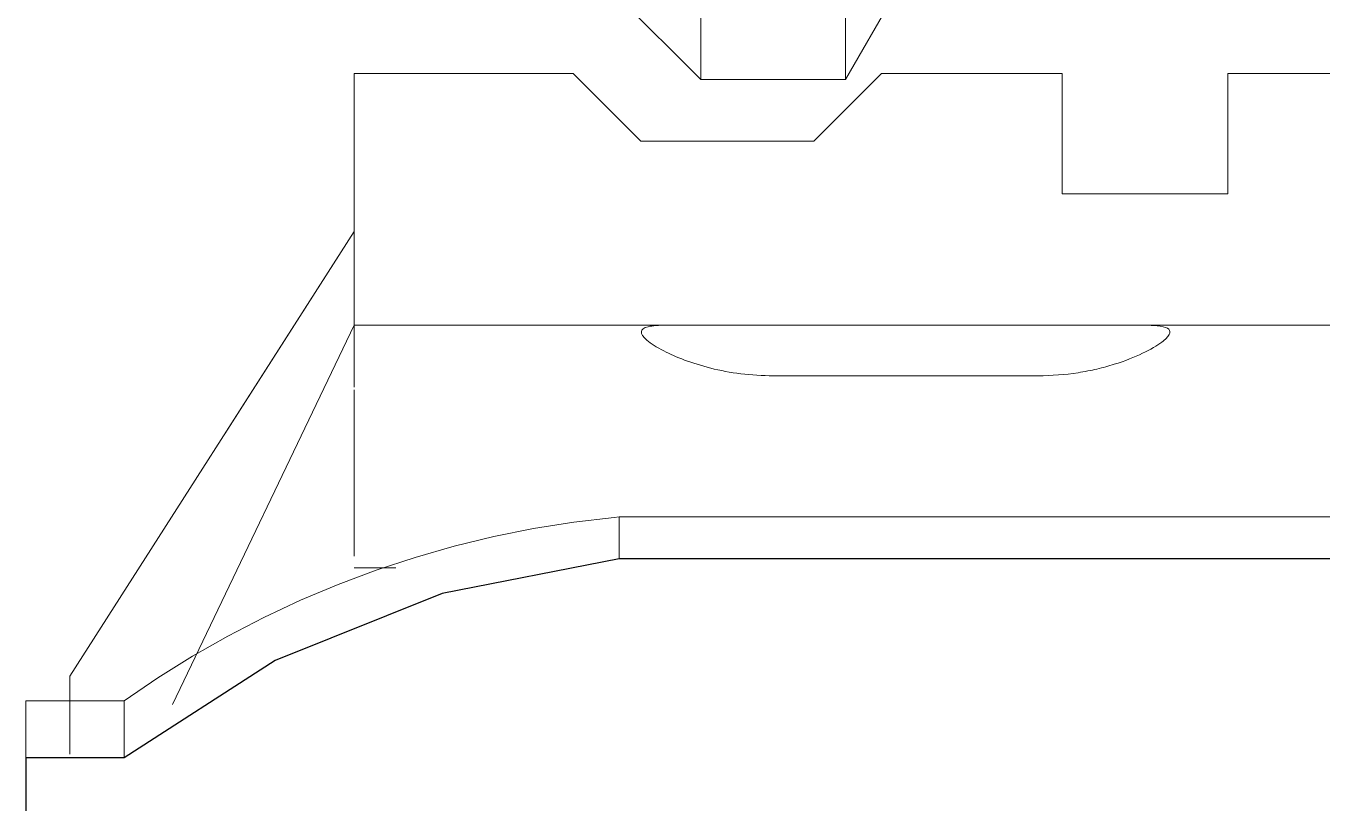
# Model space of a CAD drawing. Header units: inches. Extents: x -10318 to -7858, y -1627 to -453.
# Drawn here: x -8712.705 to -8711.479, y -572.328 to -571.593 of the extents above; entities that cross this region are included whole.
import ezdxf

# ---------------------------------------------------------------- set-up
doc = ezdxf.new("R2010")
doc.units = ezdxf.units.IN
doc.header["$MEASUREMENT"] = 0
doc.layers.add('A-GENM', color=13, linetype='Continuous', lineweight=9)

# ---------------------------------------------------------------- blocks, each defined once
blk = doc.blocks.new('M4_Assault_Rifle_14308 - M4_Assault_Rifle_14308-V7-4-Lower')
at = {"layer": 'A-GENM'}
for p, q in [((8.3485, -0.5687), (8.3485, -0.4947)), ((8.0797, -0.9007), (8.2515, -0.5418)), ((8.3485, -0.5687), (8.0797, -0.9895)), ((8.0797, -0.6712), (8.0404, -0.6712)), ((8.0797, -0.8395), (8.0797, -0.6821)), ((8.202, -0.798), (8.0797, -0.9895)), ((8.0797, -0.9007), (8.0797, -0.8421)), ((7.433, -0.8528), (7.683, -0.8528)), ((8.0797, -0.8785), (8.0797, -0.9007)), ((6.9378, -0.9007), (7.3323, -0.9007)), ((7.433, -0.9007), (7.3323, -0.9007)), ((7.683, -0.9007), (7.433, -0.9007)), ((7.7838, -0.9007), (7.683, -0.9007)), ((7.7838, -0.9007), (8.0797, -0.9007)), ((8.0797, -1.139), (8.0797, -0.9007)), ((8.0797, -0.9895), (8.0797, -0.9007)), ((7.2534, -1.139), (7.2534, -1.0251)), ((7.2534, -1.0251), (7.41, -1.0251)), ((7.41, -1.0251), (7.41, -1.139)), ((7.5808, -1.139), (7.6448, -1.0749)), ((7.6448, -1.0749), (7.8085, -1.0749)), ((7.8085, -1.0749), (7.8726, -1.139)), ((7.1395, -1.139), (7.2534, -1.139)), ((7.41, -1.139), (7.5808, -1.139)), ((7.615, -1.1331), (7.5599, -1.2286)), ((7.7517, -1.1331), (7.615, -1.1331)), ((7.615, -1.1331), (7.615, -1.8851)), ((7.8472, -1.2286), (7.7517, -1.1331)), ((7.7517, -1.1331), (7.7517, -1.8851)), ((7.8726, -1.139), (8.0797, -1.139))]:
    blk.add_line(p, q, dxfattribs=at)
for points, knots in [([(7.3323, -0.9007), (7.326, -0.9007), (7.316, -0.9002), (7.3079, -0.8973), (7.3076, -0.8921), (7.3182, -0.8813), (7.3443, -0.8681), (7.3768, -0.8591), (7.4008, -0.8544), (7.4198, -0.8529), (7.433, -0.8528)], [0, 0, 0, 0, 0.111111, 0.222222, 0.333333, 0.444444, 0.722222, 0.791667, 0.861111, 1, 1, 1, 1]), ([(7.683, -0.8528), (7.6937, -0.8529), (7.7141, -0.8541), (7.7431, -0.8597), (7.7679, -0.8676), (7.7893, -0.8771), (7.8045, -0.887), (7.81, -0.8952), (7.8035, -0.8999), (7.7916, -0.9007), (7.7838, -0.9007)], [0, 0, 0, 0, 0.111111, 0.222222, 0.333333, 0.444444, 0.583333, 0.722222, 0.861111, 1, 1, 1, 1])]:
    blk.add_open_spline(points, degree=3, knots=knots, dxfattribs=at)
blk = doc.blocks.new('Plasma_Rifle_Gun_19964 - Plasma_Rifle_Gun_19964-V8-4-Lower')
at = {"layer": 'A-GENM', "lineweight": 30}
for p, q in [((29.5176, -0.4668), (29.5176, 0)), ((29.4246, -0.4668), (29.5176, -0.4668)), ((23.7321, -0.6552), (28.9564, -0.6552))]:
    blk.add_line(p, q, dxfattribs=at)
at = {"layer": 'A-GENM'}
for p, q in [((29.4246, -0.4668), (29.4246, -0.5209)), ((29.5176, -0.4668), (29.5176, -0.5209)), ((29.4246, -0.5209), (29.5176, -0.5209)), ((28.9564, -0.6948), (28.9564, -0.6552)), ((23.7321, -0.6948), (28.9564, -0.6948))]:
    blk.add_line(p, q, dxfattribs=at)
at = {"layer": 'A-GENM', "lineweight": 30, "flags": 128}
blk.add_lwpolyline([(28.9564, -0.6552), (29.1237, -0.6225), (29.2817, -0.5591), (29.4246, -0.4668)], dxfattribs=at)
at = {"layer": 'A-GENM', "flags": 128}
blk.add_lwpolyline([(29.4246, -0.5209), (29.3928, -0.5426), (29.3601, -0.563), (29.3267, -0.582), (29.2925, -0.5997), (29.2577, -0.6161), (29.2222, -0.631), (29.1861, -0.6445), (29.1495, -0.6565), (29.1125, -0.6671), (29.0751, -0.6762), (29.0374, -0.6837), (28.9993, -0.6898), (28.9611, -0.6943), (28.9564, -0.6948)], dxfattribs=at)

msp = doc.modelspace()

# ---------------------------------------------------------------- block references
at = {"layer": 'A-GENM', "rotation": 180}
for name, p in [('M4_Assault_Rifle_14308 - M4_Assault_Rifle_14308-V7-4-Lower', (-8704.3152, -572.7769)), ('Plasma_Rifle_Gun_19964 - Plasma_Rifle_Gun_19964-V8-4-Lower', (-8683.1878, -572.7524))]:
    msp.add_blockref(name, p, dxfattribs=at)

doc.saveas('drawing.dxf')
